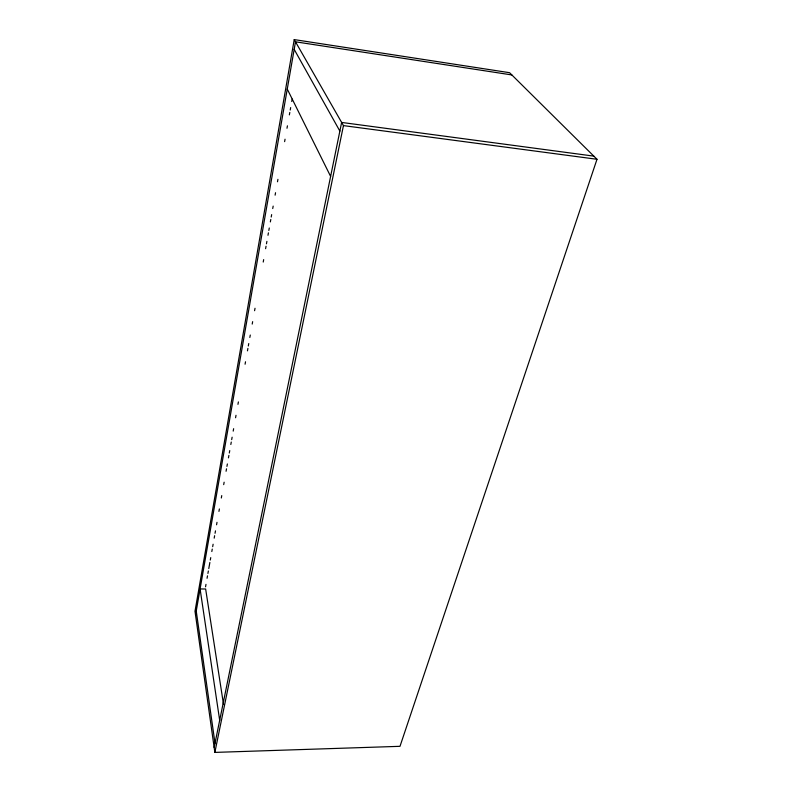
<?xml version="1.0" encoding="UTF-8"?>
<svg xmlns="http://www.w3.org/2000/svg" width="792" height="792" viewBox="0 0 792 792"><rect width="100%" height="100%" fill="white"/><g stroke="black" fill="none" stroke-linecap="round" stroke-linejoin="round"><path stroke-width="1.19" d="M294.228 39.6L195 611.246L214.85 752.4L399.99 746.321L597 159.281L509.583 72.696L294.228 39.6L343.451 125.611L214.85 752.4M195.535 615.067L295.495 41.808L511.86 74.943M205.554 586.803L205.989 584.367M207.068 578.289L207.494 575.853M207.93 573.428L208.365 570.992M208.791 568.557L209.87 562.478M210.306 560.043L210.741 557.617M211.82 551.529L212.246 549.103M212.682 546.668L213.117 544.233M214.196 538.154L214.622 535.719M215.058 533.283L215.493 530.858M216.572 524.769L216.998 522.344M218.948 511.394L219.374 508.959M221.324 498.01L221.75 495.584M223.7 484.635L224.136 482.199M226.076 471.26L226.512 468.824M226.938 466.389L227.373 463.954M228.452 457.875L228.888 455.44M229.314 453.014L229.749 450.579M230.828 444.5L231.264 442.065M231.69 439.629L232.125 437.204M233.204 431.115L233.64 428.69M235.58 417.74L236.016 415.305M237.956 404.356L238.392 401.93M245.084 364.221L245.52 361.786M247.46 350.846L247.896 348.411M248.322 345.975L248.757 343.55M249.836 337.461L250.272 335.036M252.212 324.086L252.648 321.651M254.588 310.702L255.024 308.276M263.231 262.053L263.667 259.618M265.607 248.678L266.043 246.243M266.468 243.807L266.904 241.372M267.983 235.293L268.419 232.858M268.844 230.432L269.28 227.997M270.359 221.918L270.795 219.483M271.22 217.048L271.656 214.622M272.735 208.534L273.171 206.108M275.111 195.159L275.547 192.723M277.487 181.774L277.923 179.348M284.615 141.639L285.051 139.204M286.991 128.264L287.427 125.829M289.367 114.88L289.803 112.454M290.238 110.019L290.664 107.583M291.743 101.505L292.179 99.069M214.147 747.45L341.629 122.433L593.812 156.123M343.451 125.611L597 159.281M294.178 49.361L339.867 131.086M287.248 89.06L330.62 176.408M223.512 704.385L205.643 589L200.089 588.951L219.681 720.324M196.238 611.028L214.998 743.262"/></g></svg>
